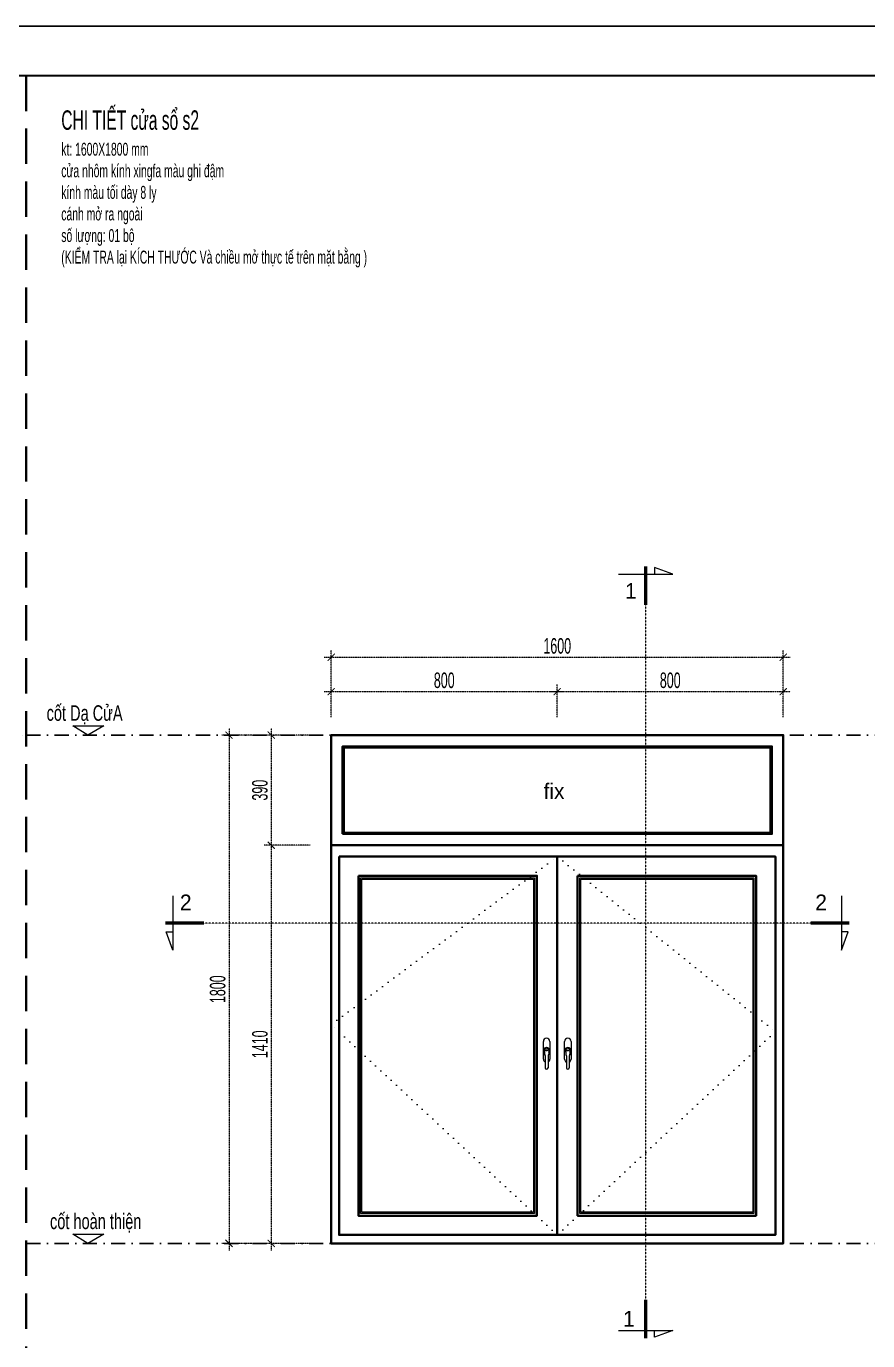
# Model space of a CAD drawing. Header units: inches. Extents: x 274208 to 641690, y -81912 to 129129.
# Drawn here: x 522199 to 525177, y 22473 to 27127 of the extents above; entities that cross this region are included whole.
import ezdxf

# ---------------------------------------------------------------- set-up
doc = ezdxf.new("R2010")
doc.units = ezdxf.units.IN
doc.header["$MEASUREMENT"] = 0
doc.header["$PDMODE"] = 3
for name, pattern in [('ACAD_ISO03W100', [30, 12, -18]), ('DASHDOT', [1, 0.5, -0.25, 0, -0.25]), ('DOT', [0.25, 0, -0.25]), ('HIDDEN', [0.375, 0.25, -0.125])]:
    doc.linetypes.add(name, pattern=pattern)
for name, color, linetype, lineweight in [('01.Cut', 255, 'Continuous', 35), ('04.Khuat', 250, 'HIDDEN', 18), ('05.Text', 253, 'Continuous', 18), ('08.Dim', 156, 'Continuous', 15), ('10.Text', 254, 'Continuous', 18), ('11.Khung bo', 32, 'Continuous', 50), ('12.Khung', 36, 'Continuous', 25), ('CA.cat 30', 30, 'Continuous', 35), ('CA.thay 145', 145, 'Continuous', 18), ('CCA - TUONG', 7, 'Continuous', 35), ('nep', 9, 'Continuous', 15)]:
    doc.layers.add(name, color=color, linetype=linetype, lineweight=lineweight)
doc.layers.add('Tpl_Bound', color=1, linetype='Continuous', plot=False)
doc.layers.add('TRUC', color=250, linetype='DASHDOT')
doc.styles.add('TT5_Text Dim', font='hoatbif.shx', dxfattribs={"width": 0.6})
doc.styles.add('VnAvantH', font='')
doc.styles.get('VnAvantH').set_extended_font_data('.VnAvantH')
doc.dimstyles.new('TT5_Dim 1-25', dxfattribs={"dimscale": 25, "dimtxt": 2.2, "dimasz": 1, "dimexe": 1, "dimexo": 0, "dimgap": 0.5, "dimtad": 1, "dimdec": 0, "dimzin": 0, "dimdsep": 46, "dimtxsty": 'TT5_Text Dim', "dimblk": 'ARCHTICK', "dimcen": 0, "dimdle": 1, "dimclrd": 256, "dimclre": 256, "dimclrt": 1, "dimadec": 0, "dimazin": 0, "dimtfac": 0.015, "dimtdec": 0, "dimtix": 1, "dimtmove": 2, "dimatfit": 3, "dimldrblk": 'DOT', "dimfxl": 1, "dimtolj": 1, "dimtzin": 0, "dimlwd": -1, "dimlwe": -1, "dimarcsym": 1})

# ---------------------------------------------------------------- blocks, each defined once
blk = doc.blocks.new('100')
at = {"layer": '11.Khung bo', "const_width": 26.7}
blk.add_lwpolyline([(1860913, -945240), (1860913, -916940), (1896063, -916940), (1896063, -945240)], close=True, dxfattribs=at)
at = {"layer": '12.Khung', "color": 1}
blk.add_lwpolyline([(1901579, -945940), (1901579, -916240), (1859580, -916240), (1859580, -945940)], close=True, dxfattribs=at)
blk = doc.blocks.new('vet cat')
at = {"layer": 'CA.cat 30', "const_width": 50}
blk.add_lwpolyline([(-82592, -188552), (-81976, -188552)], dxfattribs=at)
at = {"layer": 'CA.thay 145'}
blk.add_line((-82574, -188411), (-82469, -188411), dxfattribs=at)
blk.add_lwpolyline([(-82469, -188983), (-82469, -188122), (-82574, -188411)], dxfattribs=at)
blk = doc.blocks.new('_ARCHTICK')
at = {"color": 0, "linetype": 'ByBlock', "const_width": 0.15}
blk.add_lwpolyline([(-0.5, -0.5), (0.5, 0.5)], dxfattribs=at)
blk = doc.blocks.new('*D946')
at = {"layer": '08.Dim', "linetype": 'HIDDEN', "transparency": 16777216}
for p, q in [((523253.2, 24771.1), (524103.2, 24771.1)), ((523278.2, 24681.3), (523278.2, 24796.1)), ((524078.2, 24681.3), (524078.2, 24796.1))]:
    blk.add_line(p, q, dxfattribs=at)
at = {"layer": 'Defpoints', "color": 0, "linetype": 'HIDDEN', "transparency": 16777216}
for p in [(524078.2, 24771.1), (523278.2, 24681.3), (524078.2, 24681.3)]:
    blk.add_point(p, dxfattribs=at)
at = {"layer": '08.Dim', "linetype": 'HIDDEN', "transparency": 16777216, "xscale": 25, "yscale": 25, "zscale": 25, "rotation": 180}
blk.add_blockref('_ARCHTICK', (523278.2, 24771.1), dxfattribs=at)
at = {"layer": '08.Dim', "linetype": 'HIDDEN', "transparency": 16777216, "xscale": 25, "yscale": 25, "zscale": 25}
blk.add_blockref('_ARCHTICK', (524078.2, 24771.1), dxfattribs=at)
at = {"layer": '08.Dim', "color": 1, "linetype": 'HIDDEN', "transparency": 16777216, "insert": (523678.2, 24811.1), "char_height": 55, "attachment_point": 5, "style": 'TT5_Text Dim'}
blk.add_mtext('\\A1;800', dxfattribs=at)
blk = doc.blocks.new('_DOT')
at = {"color": 1, "linetype": 'ByBlock'}
blk.add_line((-0.5, 0), (-1, 0), dxfattribs=at)
at = {"color": 1, "linetype": 'ByBlock', "const_width": 0.5}
blk.add_lwpolyline([(-0.25, 0, 1), (0.25, 0, 1)], format="xyb", close=True, dxfattribs=at)
blk = doc.blocks.new('*D947')
at = {"layer": '08.Dim', "linetype": 'HIDDEN', "transparency": 16777216}
for p, q in [((524053.2, 24771.1), (524903.2, 24771.1)), ((524078.2, 24681.3), (524078.2, 24796.1)), ((524878.2, 24681.3), (524878.2, 24796.1))]:
    blk.add_line(p, q, dxfattribs=at)
at = {"layer": 'Defpoints', "color": 0, "linetype": 'HIDDEN', "transparency": 16777216}
for p in [(524878.2, 24771.1), (524078.2, 24681.3), (524878.2, 24681.3)]:
    blk.add_point(p, dxfattribs=at)
at = {"layer": '08.Dim', "linetype": 'HIDDEN', "transparency": 16777216, "xscale": 25, "yscale": 25, "zscale": 25, "rotation": 180}
blk.add_blockref('_ARCHTICK', (524078.2, 24771.1), dxfattribs=at)
at = {"layer": '08.Dim', "linetype": 'HIDDEN', "transparency": 16777216, "xscale": 25, "yscale": 25, "zscale": 25}
blk.add_blockref('_ARCHTICK', (524878.2, 24771.1), dxfattribs=at)
at = {"layer": '08.Dim', "color": 1, "linetype": 'HIDDEN', "transparency": 16777216, "insert": (524478.2, 24811.1), "char_height": 55, "attachment_point": 5, "style": 'TT5_Text Dim'}
blk.add_mtext('\\A1;800', dxfattribs=at)
blk = doc.blocks.new('*D948')
at = {"layer": '08.Dim', "linetype": 'HIDDEN', "transparency": 16777216}
for p, q in [((523278.2, 24681.3), (523278.2, 24917.8)), ((524878.2, 24681.3), (524878.2, 24917.8)), ((523253.2, 24892.8), (524903.2, 24892.8))]:
    blk.add_line(p, q, dxfattribs=at)
at = {"layer": 'Defpoints', "color": 0, "linetype": 'HIDDEN', "transparency": 16777216}
for p in [(524878.2, 24892.8), (523278.2, 24681.3), (524878.2, 24681.3)]:
    blk.add_point(p, dxfattribs=at)
at = {"layer": '08.Dim', "linetype": 'HIDDEN', "transparency": 16777216, "xscale": 25, "yscale": 25, "zscale": 25, "rotation": 180}
blk.add_blockref('_ARCHTICK', (523278.2, 24892.8), dxfattribs=at)
at = {"layer": '08.Dim', "linetype": 'HIDDEN', "transparency": 16777216, "xscale": 25, "yscale": 25, "zscale": 25}
blk.add_blockref('_ARCHTICK', (524878.2, 24892.8), dxfattribs=at)
at = {"layer": '08.Dim', "color": 1, "linetype": 'HIDDEN', "transparency": 16777216, "insert": (524078.2, 24932.8), "char_height": 55, "attachment_point": 5, "style": 'TT5_Text Dim'}
blk.add_mtext('\\A1;1600', dxfattribs=at)
blk = doc.blocks.new('*D949')
at = {"layer": '08.Dim', "linetype": 'HIDDEN', "transparency": 16777216}
for p, q in [((523065.9, 24642.3), (523065.9, 24202.3)), ((523203.9, 24617.3), (523040.9, 24617.3)), ((523203.9, 24227.3), (523040.9, 24227.3))]:
    blk.add_line(p, q, dxfattribs=at)
at = {"layer": 'Defpoints', "color": 0, "linetype": 'HIDDEN', "transparency": 16777216}
for p in [(523203.9, 24617.3), (523065.9, 24227.3), (523203.9, 24227.3)]:
    blk.add_point(p, dxfattribs=at)
at = {"layer": '08.Dim', "linetype": 'HIDDEN', "transparency": 16777216, "xscale": 25, "yscale": 25, "zscale": 25}
for p, rotation in [((523065.9, 24617.3), 90), ((523065.9, 24227.3), 270)]:
    blk.add_blockref('_ARCHTICK', p, dxfattribs=dict(at, rotation=rotation))
at = {"layer": '08.Dim', "color": 1, "linetype": 'HIDDEN', "transparency": 16777216, "insert": (523025.9, 24422.3), "char_height": 55, "attachment_point": 5, "rotation": 90, "style": 'TT5_Text Dim'}
blk.add_mtext('\\A1;390', dxfattribs=at)
blk = doc.blocks.new('*D950')
at = {"layer": '08.Dim', "linetype": 'HIDDEN', "transparency": 16777216}
for p, q in [((523065.9, 24252.3), (523065.9, 22792.4)), ((523203.9, 24227.3), (523040.9, 24227.3)), ((523203.9, 22817.4), (523040.9, 22817.4))]:
    blk.add_line(p, q, dxfattribs=at)
at = {"layer": 'Defpoints', "color": 0, "linetype": 'HIDDEN', "transparency": 16777216}
for p in [(523203.9, 24227.3), (523065.9, 22817.4), (523203.9, 22817.4)]:
    blk.add_point(p, dxfattribs=at)
at = {"layer": '08.Dim', "linetype": 'HIDDEN', "transparency": 16777216, "xscale": 25, "yscale": 25, "zscale": 25}
for p, rotation in [((523065.9, 24227.3), 90), ((523065.9, 22817.4), 270)]:
    blk.add_blockref('_ARCHTICK', p, dxfattribs=dict(at, rotation=rotation))
at = {"layer": '08.Dim', "color": 1, "linetype": 'HIDDEN', "transparency": 16777216, "insert": (523025.9, 23522.4), "char_height": 55, "attachment_point": 5, "rotation": 90, "style": 'TT5_Text Dim'}
blk.add_mtext('\\A1;1410', dxfattribs=at)
blk = doc.blocks.new('*D951')
at = {"layer": '08.Dim', "linetype": 'HIDDEN', "transparency": 16777216}
for p, q in [((522916.3, 24642.3), (522916.3, 22792.4)), ((523203.9, 24617.3), (522891.3, 24617.3)), ((523203.9, 22817.4), (522891.3, 22817.4))]:
    blk.add_line(p, q, dxfattribs=at)
at = {"layer": 'Defpoints', "color": 0, "linetype": 'HIDDEN', "transparency": 16777216}
for p in [(523203.9, 24617.3), (522916.3, 22817.4), (523203.9, 22817.4)]:
    blk.add_point(p, dxfattribs=at)
at = {"layer": '08.Dim', "linetype": 'HIDDEN', "transparency": 16777216, "xscale": 25, "yscale": 25, "zscale": 25}
for p, rotation in [((522916.3, 24617.3), 90), ((522916.3, 22817.4), 270)]:
    blk.add_blockref('_ARCHTICK', p, dxfattribs=dict(at, rotation=rotation))
at = {"layer": '08.Dim', "color": 1, "linetype": 'HIDDEN', "transparency": 16777216, "insert": (522876.3, 23717.4), "char_height": 55, "attachment_point": 5, "rotation": 90, "style": 'TT5_Text Dim'}
blk.add_mtext('\\A1;1800', dxfattribs=at)

msp = doc.modelspace()

# ---------------------------------------------------------------- linework, layer by layer
at = {"layer": '01.Cut'}
msp.add_line((524078.2, 24187.3), (524078.2, 22847.4), dxfattribs=at)
for points in [[(523278.2, 24227.3), (524878.2, 24227.3), (524878.2, 24617.3), (523278.2, 24617.3)], [(523318.2, 24267.3), (524838.2, 24267.3), (524838.2, 24577.3), (523318.2, 24577.3)], [(523278.2, 24227.3), (524878.2, 24227.3), (524878.2, 22817.4), (523278.2, 22817.4)], [(523306.2, 24187.3), (524850.2, 24187.3), (524850.2, 22847.4), (523306.2, 22847.4)], [(523374.2, 24119.3), (524006.2, 24119.3), (524006.2, 22915.4), (523374.2, 22915.4)], [(524150.2, 24119.3), (524782.3, 24119.3), (524782.3, 22915.4), (524150.2, 22915.4)]]:
    msp.add_lwpolyline(points, close=True, dxfattribs=at)
at = {"layer": '04.Khuat', "linetype": 'DOT', "ltscale": 100}
for p, q in [((523278.2, 23592.4), (524078.2, 24187.3)), ((524078.2, 24187.3), (524850.2, 23567.4)), ((524078.2, 22847.4), (523278.2, 23592.4)), ((524850.2, 23567.4), (524078.2, 22847.4))]:
    msp.add_line(p, q, dxfattribs=at)
at = {"layer": '05.Text'}
for points in [[(522416.8, 24617.3), (522363, 24649.8), (522473.1, 24649.8)], [(522416.8, 22817.4), (522363, 22849.9), (522473.1, 22849.9)]]:
    msp.add_lwpolyline(points, close=True, dxfattribs=at)
at = {"layer": '08.Dim'}
for points in [[(523321.2, 24270.3), (524835.2, 24270.3), (524835.2, 24574.3), (523321.2, 24574.3)], [(523324.2, 24273.3), (524832.2, 24273.3), (524832.2, 24571.3), (523324.2, 24571.3)], [(523382.2, 24111.3), (523998.2, 24111.3), (523998.2, 22923.4), (523382.2, 22923.4)], [(524158.2, 24111.3), (524774.3, 24111.3), (524774.3, 22923.4), (524158.2, 22923.4)], [(523386.2, 24107.3), (523994.2, 24107.3), (523994.2, 22927.4), (523386.2, 22927.4)], [(524162.2, 24107.3), (524770.3, 24107.3), (524770.3, 22927.4), (524162.2, 22927.4)]]:
    msp.add_lwpolyline(points, close=True, dxfattribs=at)
at = {"layer": 'CA.thay 145', "color": 1, "linetype": 'ACAD_ISO03W100', "ltscale": 0.005}
for p, q in [((524391.1, 25078), (524391.1, 22600.1)), ((524981.5, 23951.9), (522807.2, 23951.9))]:
    msp.add_line(p, q, dxfattribs=at)
at = {"layer": 'CCA - TUONG', "color": 6, "linetype": 'HIDDEN', "ltscale": 500}
msp.add_lwpolyline([(522198.8, 26952.3), (522198.8, 19877.4)], dxfattribs=at)
at = {"layer": 'nep', "ltscale": 0.5}
for p, q in [((524033.1, 23501), (524033.1, 23487)), ((524033.2, 23486.3), (524035.1, 23482.6)), ((524035.3, 23482), (524035.3, 23439.5)), ((524045.7, 23482), (524045.7, 23439.5)), ((524047.7, 23486.3), (524045.9, 23482.6)), ((524047.9, 23501), (524047.9, 23487)), ((524108.2, 23501), (524108.2, 23487)), ((524108.4, 23486.3), (524110.3, 23482.6)), ((524110.4, 23482), (524110.4, 23439.5)), ((524120.8, 23482), (524120.8, 23439.5)), ((524122.9, 23486.3), (524121, 23482.6)), ((524123.1, 23501), (524123.1, 23487))]:
    msp.add_line(p, q, dxfattribs=at)
for points in [[(524029, 23493.6), (524029, 23532.4)], [(524052, 23532.4), (524052, 23469.6)], [(524104.1, 23493.6), (524104.1, 23532.4)], [(524127.2, 23532.4), (524127.2, 23469.6)], [(524029, 23469.6), (524029, 23493.6)], [(524104.1, 23469.6), (524104.1, 23493.6)]]:
    msp.add_lwpolyline(points, dxfattribs=at)
for centre in [(524040.5, 23501), (524115.6, 23501)]:
    msp.add_circle(centre, 2.09, dxfattribs=at)
for centre, radius, start, end in [((524040.5, 23532.4), 11.5, 0, 180), ((524040.5, 23501), 9.92, 318.259, 221.741), ((524040.5, 23501), 7.4, 0, 180), ((524040.5, 23501), 9.92, 318.259, 131.741), ((524115.6, 23532.4), 11.5, 0, 180), ((524115.6, 23501), 9.92, 318.259, 221.741), ((524115.6, 23501), 7.4, 0, 180), ((524115.6, 23501), 9.92, 318.259, 131.741), ((524040.5, 23469.6), 11.5, 180, 243.1549), ((524034.5, 23487), 1.43, 180, 207.1927), ((524033.9, 23482), 1.43, 0, 27.1927), ((524047.1, 23482), 1.43, 152.8073, 180), ((524040.5, 23469.6), 11.5, 296.8451, 0), ((524046.5, 23487), 1.43, 332.8073, 0), ((524115.6, 23469.6), 11.5, 180, 243.1549), ((524109.7, 23487), 1.43, 180, 207.1927), ((524109, 23482), 1.43, 0, 27.1927), ((524122.3, 23482), 1.43, 152.8073, 180), ((524115.6, 23469.6), 11.5, 296.8451, 0), ((524121.6, 23487), 1.43, 332.8073, 0), ((524040.5, 23439.5), 5.2, 180, 0), ((524115.6, 23439.5), 5.2, 180, 0)]:
    msp.add_arc(centre, radius, start, end, dxfattribs=at)
at = {"layer": 'Tpl_Bound', "color": 1}
msp.add_lwpolyline([(517471.7, 19702.4), (517471.7, 27127.3), (527971.6, 27127.3), (527971.6, 19702.4)], close=True, dxfattribs=at)
at = {"layer": 'TRUC', "ltscale": 100}
msp.add_line((517805.1, 24617.3), (522198.8, 24617.3), dxfattribs=at)
for points in [[(522198.8, 24617.3), (526592.5, 24617.3)], [(522198.8, 22817.4), (526592.5, 22817.4)]]:
    msp.add_lwpolyline(points, dxfattribs=at)

# ---------------------------------------------------------------- block references
at = {"layer": '05.Text', "xscale": 0.25, "yscale": 0.25, "zscale": 0.25}
msp.add_blockref('100', (52576.8, 256187.3), dxfattribs=at)
at = {"layer": 'CA.cat 30'}
for p, xscale, yscale, zscale, rotation in [((566291.7, 6861.1), 0.2222222222480923, 0.2222222222480923, 0.2222222222480923, 270), ((541044.2, -17948.6), -0.2222222220152616, 0.2222222222480923, 0.2222222221704821, 180), ((506758.4, -17948.6), 0.2222222220152616, 0.2222222220152616, 0.2222222220152616, 180), ((566291.7, 40835.2), -0.2222222222480923, 0.2222222222480923, 0.2222222221704821, 270)]:
    msp.add_blockref('vet cat', p, dxfattribs=dict(at, xscale=xscale, yscale=yscale, zscale=zscale, rotation=rotation))

# ---------------------------------------------------------------- texts
at = {"layer": '10.Text', "style": 'VnAvantH'}
for s, rotation, p in [('1', 0, (524318, 25100)), ('2', 360, (522742.5, 23997.2)), ('2', 0, (524991.5, 23997.2)), ('1', 0, (524311.1, 22522.7))]:
    msp.add_text(s, height=55.6, rotation=rotation, dxfattribs=at).set_placement(p)
at = {"layer": '10.Text', "style": 'TT5_Text Dim', "width": 0.7}
for s, p in [('cèt D¹ CöA', (522270.7, 24667.9)), ('cèt hoµn thiÖn', (522282.7, 22868))]:
    msp.add_text(s, height=55, dxfattribs=at).set_placement(p)
at = {"layer": '10.Text', "style": 'TT5_Text Dim'}
msp.add_text('fix', height=55, dxfattribs=at).set_placement((524030, 24391.2))
at = {"layer": '10.Text', "insert": (522322.6, 26829.5), "char_height": 68.75, "width": 1801.007, "attachment_point": 1, "style": 'TT5_Text Dim'}
msp.add_mtext('\\pxi-3,l3,t3;CHI TIÕT cöa sæ s2\\P{\\H0.6667x;kt: 1600X1800 mm\\Pcöa nh«m kÝnh xingfa mµu ghi ®Ëm\\PkÝnh mµu tèi dµy 8 ly \\Pc¸nh më ra ngoµi\\Psè l\xadîng: 01 bé\\P(KIÓM TRA l¹i KÝCH TH¦íC Vµ chiÒu më thùc tÕ trªn mÆt b»ng )}', dxfattribs=at)

# ---------------------------------------------------------------- dimensions: what is measured, and where the dimension line sits
at = {"layer": '08.Dim', "linetype": 'HIDDEN'}
for base, p1, p2, picture, middle in [((524878.2, 24892.8), (523278.2, 24681.3), (524878.2, 24681.3), '*D948', (524078.2, 24932.8)), ((524078.2, 24771.1), (523278.2, 24681.3), (524078.2, 24681.3), '*D946', (523678.2, 24811.1)), ((524878.2, 24771.1), (524078.2, 24681.3), (524878.2, 24681.3), '*D947', (524478.2, 24811.1))]:
    dim = msp.add_linear_dim(base=base, p1=p1, p2=p2, dimstyle='TT5_Dim 1-25', dxfattribs=at)
    dim.commit()
    dim.dimension.update_dxf_attribs({"geometry": picture, "text_midpoint": middle})
for base, p1, p2, picture, middle in [((522916.3, 22817.4), (523203.9, 24617.3), (523203.9, 22817.4), '*D951', (522876.3, 23717.4)), ((523065.9, 24227.3), (523203.9, 24617.3), (523203.9, 24227.3), '*D949', (523025.9, 24422.3)), ((523065.9, 22817.4), (523203.9, 24227.3), (523203.9, 22817.4), '*D950', (523025.9, 23522.4))]:
    dim = msp.add_linear_dim(base=base, p1=p1, p2=p2, angle=90, dimstyle='TT5_Dim 1-25', dxfattribs=at)
    dim.commit()
    dim.dimension.update_dxf_attribs({"geometry": picture, "text_midpoint": middle})

doc.saveas('drawing.dxf')
